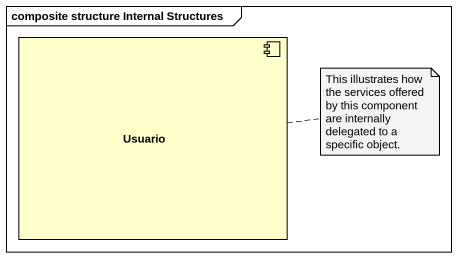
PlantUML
@startuml
mainframe composite structure Internal Structures
component Usuario
note right of Usuario : This illustrates how the services offered by this component are internally delegated to a specific object.
@enduml
